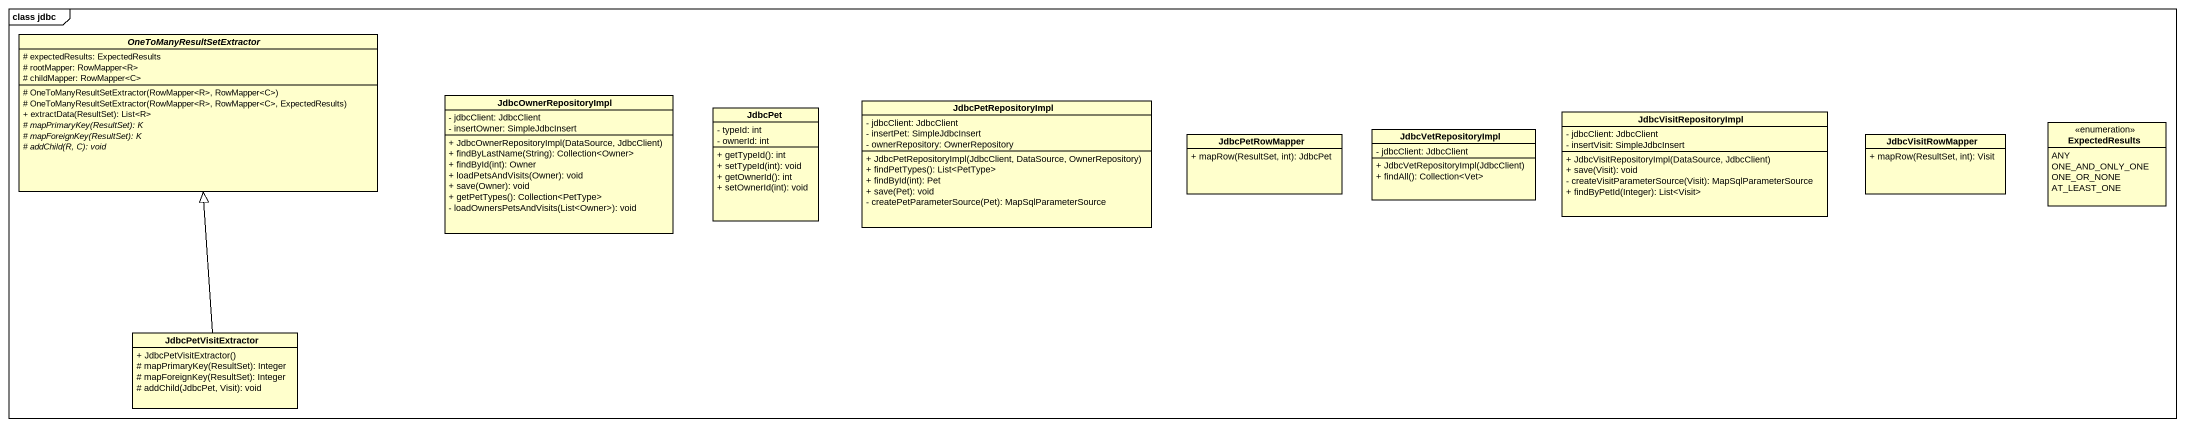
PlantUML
@startuml
mainframe class jdbc
hide circle
hide empty members
skinparam classAttributeIconSize 0
abstract class OneToManyResultSetExtractor {
  # expectedResults: ExpectedResults
  # rootMapper: RowMapper<R>
  # childMapper: RowMapper<C>
  # OneToManyResultSetExtractor(RowMapper<R>, RowMapper<C>)
  # OneToManyResultSetExtractor(RowMapper<R>, RowMapper<C>, ExpectedResults)
  + extractData(ResultSet): List<R>
  {abstract} # mapPrimaryKey(ResultSet): K
  {abstract} # mapForeignKey(ResultSet): K
  {abstract} # addChild(R, C): void
}
class JdbcOwnerRepositoryImpl {
  - jdbcClient: JdbcClient
  - insertOwner: SimpleJdbcInsert
  + JdbcOwnerRepositoryImpl(DataSource, JdbcClient)
  + findByLastName(String): Collection<Owner>
  + findById(int): Owner
  + loadPetsAndVisits(Owner): void
  + save(Owner): void
  + getPetTypes(): Collection<PetType>
  - loadOwnersPetsAndVisits(List<Owner>): void
}
class JdbcPetRepositoryImpl {
  - jdbcClient: JdbcClient
  - insertPet: SimpleJdbcInsert
  - ownerRepository: OwnerRepository
  + JdbcPetRepositoryImpl(JdbcClient, DataSource, OwnerRepository)
  + findPetTypes(): List<PetType>
  + findById(int): Pet
  + save(Pet): void
  - createPetParameterSource(Pet): MapSqlParameterSource
}
class JdbcPet {
  - typeId: int
  - ownerId: int
  + getTypeId(): int
  + setTypeId(int): void
  + getOwnerId(): int
  + setOwnerId(int): void
}
class JdbcPetRowMapper {
  + mapRow(ResultSet, int): JdbcPet
}
class JdbcVetRepositoryImpl {
  - jdbcClient: JdbcClient
  + JdbcVetRepositoryImpl(JdbcClient)
  + findAll(): Collection<Vet>
}
class JdbcVisitRepositoryImpl {
  - jdbcClient: JdbcClient
  - insertVisit: SimpleJdbcInsert
  + JdbcVisitRepositoryImpl(DataSource, JdbcClient)
  + save(Visit): void
  - createVisitParameterSource(Visit): MapSqlParameterSource
  + findByPetId(Integer): List<Visit>
}
class JdbcVisitRowMapper {
  + mapRow(ResultSet, int): Visit
}
enum ExpectedResults {
  ANY
  ONE_AND_ONLY_ONE
  ONE_OR_NONE
  AT_LEAST_ONE
}
class JdbcPetVisitExtractor {
  + JdbcPetVisitExtractor()
  # mapPrimaryKey(ResultSet): Integer
  # mapForeignKey(ResultSet): Integer
  # addChild(JdbcPet, Visit): void
}
JdbcPetVisitExtractor -up-|> OneToManyResultSetExtractor
@enduml
